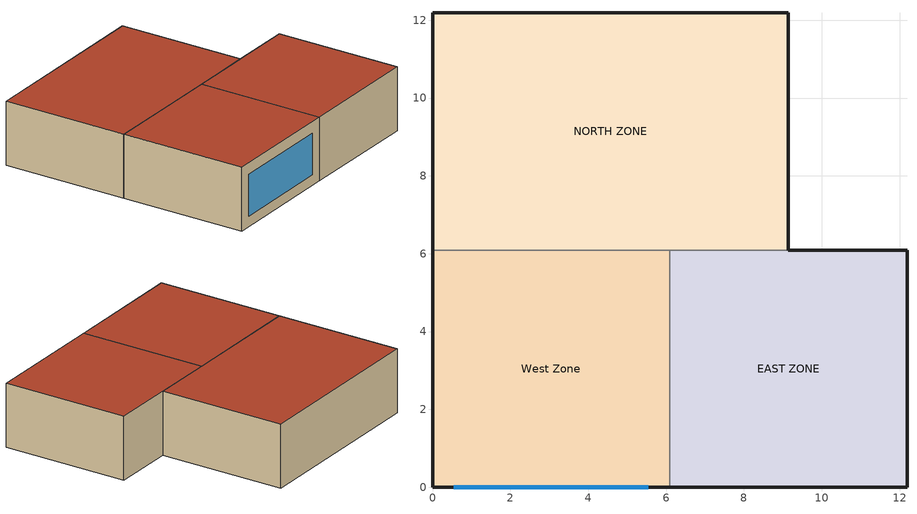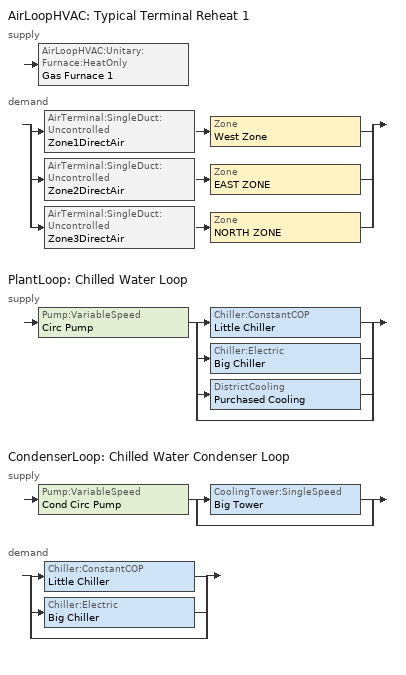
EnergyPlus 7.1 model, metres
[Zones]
West Zone
 floor adiabatic (FLOOR SLAB 8 IN): 0,0 0,6.1 6.1,6.1 6.1,0 z0
 wall outside (EXTWALL80): 0,6.1 0,0 6.1,0 z0:3.05
 wall to NORTH ZONE (PARTITION06): 6.1,6.1 0,6.1 z0:3.05
 wall to EAST ZONE (PARTITION06): 6.1,0 6.1,6.1 z0:3.05
 window (WIN-CON-LIGHT): 0.55,0 5.55,0 z0.5:2.5
 roof outside (ROOF34): 0,6.1 0,0 6.1,0 6.1,6.1 z3.05
EAST ZONE
 floor adiabatic (FLOOR SLAB 8 IN): 6.1,0 6.1,6.1 12.19,6.1 12.19,0 z0
 wall outside (EXTWALL80): 6.1,0 12.19,0 12.19,6.1 9.14,6.1 z0:3.05
 wall to NORTH ZONE (PARTITION06): 9.14,6.1 6.1,6.1 z0:3.05
 roof outside (ROOF34): 6.1,6.1 6.1,0 12.19,0 12.19,6.1 z3.05
NORTH ZONE
 floor adiabatic (FLOOR SLAB 8 IN): 0,6.1 0,12.19 9.14,12.19 9.14,6.1 z0
 wall outside (EXTWALL80): 9.14,6.1 9.14,12.19 0,12.19 0,6.1 z0:3.05
 roof outside (ROOF34): 0,12.19 0,6.1 9.14,6.1 9.14,12.19 z3.05
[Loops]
AirLoopHVAC 'Typical Terminal Reheat 1'
 supply: AirLoopHVAC:Unitary:Furnace:HeatOnly 'Gas Furnace 1'
 demand: split
  | AirTerminal:SingleDuct:Uncontrolled 'Zone1DirectAir' > Zone 'West Zone'
  | AirTerminal:SingleDuct:Uncontrolled 'Zone2DirectAir' > Zone 'EAST ZONE'
  | AirTerminal:SingleDuct:Uncontrolled 'Zone3DirectAir' > Zone 'NORTH ZONE'
PlantLoop 'Chilled Water Loop'
 supply: Pump:VariableSpeed 'Circ Pump' > split
  | Chiller:ConstantCOP 'Little Chiller'
  | Chiller:Electric 'Big Chiller'
  | DistrictCooling 'Purchased Cooling'
  | bypass
CondenserLoop 'Chilled Water Condenser Loop'
 supply: Pump:VariableSpeed 'Cond Circ Pump' > split
  | CoolingTower:SingleSpeed 'Big Tower'
  | bypass
 demand: split
  | Chiller:ConstantCOP 'Little Chiller'
  | Chiller:Electric 'Big Chiller'
  | bypass
[Building]
NONE: North Axis {deg}=0; Terrain=Suburbs; Loads Convergence Tolerance Value=0.04; Temperature Convergence Tolerance Value {deltaC}=0.4; Solar Distribution=FullInteriorAndExterior; Maximum Number of Warmup Days=25; Minimum Number of Warmup Days=6
[Site:Location]
CHICAGO_IL_USA TMY2-94846: Latitude {deg}=42; Longitude {deg}=-87.88; Time Zone {hr}=-6; Elevation {m}=190
[SizingPeriod:DesignDay] Month=1; Day of Month=21; Day Type=WinterDesignDay; Daily Dry-Bulb Temperature Range {deltaC}=0; Humidity Condition Type=Wetbulb; Barometric Pressure {Pa}=99063; Wind Direction {deg}=270; Rain Indicator=No; Snow Indicator=No; Daylight Saving Time Indicator=No; Solar Model Indicator=ASHRAEClearSky; Sky Clearness=0
Name | Maximum Dry-Bulb Temperature {C} | Wetbulb or DewPoint at Maximum Dry-Bulb {C} | Wind Speed {m/s}
CHICAGO_IL_USA Annual Heating 99% Design Conditions DB | -17.3 | -17.3 | 4.9
CHICAGO Ann Htg Wind 99% Condns WS=>MCDB | -4.1 | -4.1 | 11.8
[Site:GroundTemperature:BuildingSurface]
20.03, 20.03, 20.13, 20.3, 20.43, 20.52, 20.62, 20.77, 20.78, 20.55, 20.44, 20.2
[Material] Thermal Absorptance=0.9
Name | Roughness | Thickness {m} | Conductivity {W/m-K} | Density {kg/m3} | Specific Heat {J/kg-K} | Solar Absorptance | Visible Absorptance
A1 - 1 IN STUCCO | Smooth | 0.0253898 | 0.691831 | 1858.142 | 836.8 | 0.92 | 0.92
C4 - 4 IN COMMON BRICK | Rough | 0.101498 | 0.726422 | 1922.216 | 836.8 | 0.76 | 0.76
E1 - 3 / 4 IN PLASTER OR GYP BOARD | Smooth | 0.01905 | 0.726422 | 1601.846 | 836.8 | 0.92 | 0.92
C6 - 8 IN CLAY TILE | Smooth | 0.203302 | 0.570761 | 1121.292 | 836.8 | 0.82 | 0.82
C10 - 8 IN HW CONCRETE | MediumRough | 0.203302 | 1.729577 | 2242.585 | 836.8 | 0.65 | 0.65
E2 - 1 / 2 IN SLAG OR STONE | Rough | 0.0127102 | 1.435549 | 881.0155 | 1673.6 | 0.55 | 0.55
E3 - 3 / 8 IN FELT AND MEMBRANE | Rough | 0.00954024 | 0.190253 | 1121.292 | 1673.6 | 0.75 | 0.75
B5 - 1 IN DENSE INSULATION | VeryRough | 0.0253898 | 0.0432394 | 91.30524 | 836.8 | 0.5 | 0.5
C12 - 2 IN HW CONCRETE | MediumRough | 0.0509016 | 1.729577 | 2242.585 | 836.8 | 0.65 | 0.65
[WindowMaterial:Glazing]
WIN-LAY-GLASS-LIGHT: Optical Data Type=SpectralAverage; Thickness {m}=0.003; Solar Transmittance at Normal Incidence=0.9; Front Side Solar Reflectance at Normal Incidence=0.031; Back Side Solar Reflectance at Normal Incidence=0.031; Visible Transmittance at Normal Incidence=0.9; Front Side Visible Reflectance at Normal Incidence=0.05; Back Side Visible Reflectance at Normal Incidence=0.05; Infrared Transmittance at Normal Incidence=0; Front Side Infrared Hemispherical Emissivity=0.84; Back Side Infrared Hemispherical Emissivity=0.84; Conductivity {W/m-K}=0.9
[Construction]
EXTWALL80: A1 - 1 IN STUCCO, C4 - 4 IN COMMON BRICK, E1 - 3 / 4 IN PLASTER OR GYP BOARD
PARTITION06: E1 - 3 / 4 IN PLASTER OR GYP BOARD, C6 - 8 IN CLAY TILE, E1 - 3 / 4 IN PLASTER OR GYP BOARD
FLOOR SLAB 8 IN: C10 - 8 IN HW CONCRETE
ROOF34: E2 - 1 / 2 IN SLAG OR STONE, E3 - 3 / 8 IN FELT AND MEMBRANE, B5 - 1 IN DENSE INSULATION, C12 - 2 IN HW CONCRETE
WIN-CON-LIGHT: WIN-LAY-GLASS-LIGHT
[Zone] Type=1; Multiplier=1; Ceiling Height {m}=autocalculate; Volume {m3}=autocalculate
West Zone; EAST ZONE; NORTH ZONE
[People] Number of People Schedule=BLDG Sch   1; Number of People Calculation Method=people; Fraction Radiant=0.3; Activity Level Schedule=Activity Sch; Carbon Dioxide Generation Rate {m3/s-W}=3.82E-8; Mean Radiant Temperature Calculation Type=zoneaveraged; Work Efficiency Schedule=Work Eff Sch; Clothing Insulation Schedule=Clothing Sch; Air Velocity Schedule=Air Velo Sch; Thermal Comfort Model 1 Type=FANGER
Name | Zone or ZoneList | Number of People
West Zone | West Zone | 3
EAST ZONE | EAST ZONE | 3
NORTH ZONE | NORTH ZONE | 4
[Lights] Schedule=BLDG Sch   3; Design Level Calculation Method=LightingLevel; Return Air Fraction=0; Fraction Radiant=0.2; Fraction Visible=0.2; Fraction Replaceable=0
Name | Zone or ZoneList | Lighting Level {W}
EAST ZONE Lights 1 | EAST ZONE | 1464.375
NORTH ZONE Lights 1 | NORTH ZONE | 878.6252
[ElectricEquipment] Schedule=BLDG Sch   2; Design Level Calculation Method=EquipmentLevel; Fraction Latent=0; Fraction Radiant=0.3; Fraction Lost=0
Name | Zone or ZoneList | Design Level {W}
West Zone ElecEq 1 | West Zone | 2928.751
EAST ZONE ElecEq 1 | EAST ZONE | 1464.375
NORTH ZONE ElecEq 1 | NORTH ZONE | 2928.751
[PlantLoop]
Chilled Water Loop: Fluid Type=Water; Plant Equipment Operation Scheme=CW Loop Operation; Maximum Loop Temperature {C}=98; Minimum Loop Temperature {C}=1; Maximum Loop Flow Rate {m3/s}=0.0011; Minimum Loop Flow Rate {m3/s}=0; Plant Loop Volume {m3}=autocalculate; Load Distribution Scheme=Optimal
[CondenserLoop]
Chilled Water Condenser Loop: Fluid Type=Water; Condenser Equipment Operation Scheme=Tower Loop Operation; Maximum Loop Temperature {C}=80; Minimum Loop Temperature {C}=10; Maximum Loop Flow Rate {m3/s}=0.0011; Minimum Loop Flow Rate {m3/s}=0; Condenser Loop Volume {m3}=autocalculate; Load Distribution Scheme=Sequential
[SetpointManager:FollowOutdoorAirTemperature]
MyCondenserControl: Control Variable=Temperature; Reference Temperature Type=OutdoorAirWetBulb; Offset Temperature Difference {deltaC}=0; Maximum Setpoint Temperature {C}=80; Minimum Setpoint Temperature {C}=10; Setpoint Node or NodeList=Condenser Supply Outlet Node
[PlantEquipmentOperationSchemes]
CW Loop Operation: Control Scheme 1=Peak Operation; Control Scheme 1 Schedule=On Peak; Control Scheme 2=Off Peak Operation; Control Scheme 2 Schedule=Off Peak
[CondenserEquipmentOperationSchemes]
Tower Loop Operation: Control Scheme 1=Year Round Tower Operation; Control Scheme 1 Schedule=ON
[PlantEquipmentOperation:CoolingLoad] Load Range 1 Lower Limit {W}=0
Name | Load Range 1 Upper Limit {W} | Range 1 Equipment List | Load Range 2 Lower Limit {W} | Load Range 2 Upper Limit {W} | Range 2 Equipment List | Load Range 3 Lower Limit {W} | Load Range 3 Upper Limit {W} | Range 3 Equipment List
Peak Operation | 70000 | Chiller Plant | 70000 | 245000 | Chiller Plant and Purchased | 245000 | 500000 | Purchased Only
Off Peak Operation | 900000 | All Chillers
Year Round Tower Operation | 90000000 | All Towers
[PlantEquipmentList]
Chiller Plant: Little Chiller
Chiller Plant and Purchased: Big Chiller, Purchased Cooling
Purchased Only: Purchased Cooling
All Chillers: Big Chiller, Little Chiller
[CondenserEquipmentList]
All Towers: Big Tower
[AirLoopHVAC]
Typical Terminal Reheat 1: Design Supply Air Flow Rate {m3/s}=1.3
[AvailabilityManager:Scheduled]
Furnace 1 Avail: Schedule=FanAndCoilAvailSched
[SetpointManager:Scheduled] Control Variable=Temperature; Schedule=CW Loop Temp Schedule
Name | Setpoint Node or NodeList
Chilled Water Loop Setpoint Manager | Chilled Water Loop Setpoint Node List
Big Chiller Setpoint Manager | Big Chiller Outlet Node
Little Chiller Setpoint Manager | Little Chiller Outlet Node
[Zone equipment]
West Zone: Zone1DirectAir
EAST ZONE: Zone2DirectAir
NORTH ZONE: Zone3DirectAir
[AirLoopHVAC:Unitary:Furnace:HeatOnly]
Gas Furnace 1: Availability Schedule=FanAndCoilAvailSched; Supply Air Fan Operating Mode Schedule=CyclingFanSchedule; Maximum Supply Air Temperature {C}=80; Supply Air Flow Rate {m3/s}=1.3; Controlling Zone or Thermostat Location=East Zone; Supply Fan=Supply Fan 1; Fan Placement=BlowThrough; Heating Coil=Furnace Coil
[AirTerminal:SingleDuct:Uncontrolled] Availability Schedule=FanAndCoilAvailSched
Name | Maximum Air Flow Rate {m3/s}
Zone1DirectAir; Zone3DirectAir | 0.47
Zone2DirectAir | 0.36
[ZoneControl:Thermostat]
Zone 2 Thermostat: Zone or ZoneList=EAST ZONE; Control Type Schedule=Zone Control Type Sched; Control 1=Heating Setpoint with SB; Control 2=Cooling Setpoint with SB
[ThermostatSetpoint:SingleHeating]
Heating Setpoint with SB: Setpoint Temperature Schedule=Heating Setpoints
[ThermostatSetpoint:SingleCooling]
Cooling Setpoint with SB: Setpoint Temperature Schedule=Cooling Setpoints
[Chiller:Electric]
Big Chiller: Condenser Type=WaterCooled; Nominal Capacity {W}=45000; Nominal COP {W/W}=2.75; Minimum Part Load Ratio=0.15; Maximum Part Load Ratio=1; Optimum Part Load Ratio=0.65; Design Condenser Inlet Temperature {C}=29.44; Temperature Rise Coefficient=2.682759; Design Chilled Water Outlet Temperature {C}=6.667; Design Chilled Water Flow Rate {m3/s}=0.0011; Design Condenser Fluid Flow Rate {m3/s}=0.0005; Coefficient 1 of Capacity Ratio Curve=0.944836; Coefficient 2 of Capacity Ratio Curve=-0.0570088; Coefficient 3 of Capacity Ratio Curve=-0.00185486; Coefficient 1 of Power Ratio Curve=1.907846; Coefficient 2 of Power Ratio Curve=-1.20499; Coefficient 3 of Power Ratio Curve=0.263462; Coefficient 1 of Full Load Ratio Curve=0.03303; Coefficient 2 of Full Load Ratio Curve=0.6852; Coefficient 3 of Full Load Ratio Curve=0.2818; Chilled Water Outlet Temperature Lower Limit {C}=5; Chiller Flow Mode=VariableFlow
[Chiller:ConstantCOP]
Little Chiller: Nominal Capacity {W}=25000; Nominal COP {W/W}=2.5; Design Chilled Water Flow Rate {m3/s}=0.0011; Design Condenser Water Flow Rate {m3/s}=0.0011; Condenser Type=WaterCooled; Chiller Flow Mode=VariableFlow
[DistrictCooling]
Purchased Cooling: Nominal Capacity {W}=680000
[CoolingTower:SingleSpeed]
Big Tower: Design Water Flow Rate {m3/s}=0.0011; Design Air Flow Rate {m3/s}=16; Fan Power at Design Air Flow Rate {W}=1000; U-Factor Times Area Value at Design Air Flow Rate {W/K}=1750; Air Flow Rate in Free Convection Regime {m3/s}=0; U-Factor Times Area Value at Free Convection Air Flow Rate {W/K}=0; Performance Input Method=UFactorTimesAreaAndDesignWaterFlowRate
[Pump:VariableSpeed] Rated Flow Rate {m3/s}=0.0011; Rated Pump Head {Pa}=300000; Rated Power Consumption {W}=500; Motor Efficiency=0.87; Fraction of Motor Inefficiencies to Fluid Stream=0; Coefficient 1 of the Part Load Performance Curve=0; Coefficient 2 of the Part Load Performance Curve=1; Coefficient 3 of the Part Load Performance Curve=0; Coefficient 4 of the Part Load Performance Curve=0; Minimum Flow Rate {m3/s}=0; Pump Control Type=INTERMITTENT
Circ Pump; Cond Circ Pump
[Coil:Heating:Gas]
Furnace Coil: Availability Schedule=FanAndCoilAvailSched; Gas Burner Efficiency=0.8; Nominal Capacity {W}=20000
[Fan:OnOff]
Supply Fan 1: Availability Schedule=FanAndCoilAvailSched; Fan Efficiency=0.7; Pressure Rise {Pa}=600; Maximum Flow Rate {m3/s}=1.3; Motor Efficiency=0.9; Motor In Airstream Fraction=1
[Schedule:Compact]
ACTIVITY SCH: Through: 12/31, For: AllDays, Until: 24:00, 131.8
WORK EFF SCH; CYCLINGFANSCHEDULE: Through: 12/31, For: AllDays, Until: 24:00, 0
CLOTHING SCH; ON: Through: 12/31, For: AllDays, Until: 24:00, 1
AIR VELO SCH: Through: 12/31, For: AllDays, Until: 24:00, 0.14
BLDG SCH   1: Through: 12/31, For: Weekdays, Until: 6:00, 0, Until: 7:00, 0.1, Until: 8:00, 0.5, Until: 12:00, 1, Until: 13:00, 0.5, Until: 16:00, 1, Until: 17:00, 0.5, Until: 18:00, 0.1, Until: 24:00, 0, For: Weekends Holiday, Until: 24:00, 0, For: SummerDesignDay, Until: 6:00, 0, Until: 7:00, 0.1, Until: 8:00, 0.5, Until: 12:00, 1, Until: 13:00, 0.5, Until: 16:00, 1, Until: 17:00, 0.5, Until: 18:00, 0.1, Until: 24:00, 0, For: WinterDesignDay CustomDay1 CustomDay2, Until: 24:00, 0
BLDG SCH   2: Through: 12/31, For: Weekdays, Until: 8:00, 0, Until: 18:00, 1, Until: 24:00, 0, For: Weekends Holiday, Until: 24:00, 0, For: SummerDesignDay, Until: 8:00, 0, Until: 18:00, 1, Until: 24:00, 0, For: WinterDesignDay CustomDay1 CustomDay2, Until: 24:00, 0
BLDG SCH   3: Through: 12/31, For: Weekdays, Until: 6:00, 0.05, Until: 7:00, 0.2, Until: 17:00, 1, Until: 18:00, 0.5, Until: 24:00, 0.05, For: Weekends Holiday, Until: 24:00, 0.05, For: SummerDesignDay, Until: 6:00, 0.05, Until: 7:00, 0.2, Until: 17:00, 1, Until: 18:00, 0.5, Until: 24:00, 0.05, For: WinterDesignDay CustomDay1 CustomDay2, Until: 24:00, 0.05
ON PEAK: Through: 12/31, For: AllDays, Until: 9:00, 0, Until: 18:00, 1, Until: 24:00, 0
OFF PEAK: Through: 12/31, For: AllDays, Until: 9:00, 1, Until: 18:00, 0, Until: 24:00, 1
CW LOOP TEMP SCHEDULE: Through: 12/31, For: AllDays, Until: 24:00, 6.67
FANANDCOILAVAILSCHED: Through: 3/31, For: AllDays, Until: 24:00, 1, Through: 9/30, For: Weekdays, Until: 7:00, 0, Until: 17:00, 1, Until: 24:00, 0, For: Weekends Holiday, Until: 24:00, 0, For: SummerDesignDay WinterDesignDay, Until: 7:00, 0, Until: 17:00, 1, Until: 24:00, 0, For: CustomDay1 CustomDay2, Until: 24:00, 0, Through: 12/31, For: AllDays, Until: 24:00, 1
HEATING SETPOINTS: Through: 12/31, For: AllDays, Until: 7:00, 15, Until: 17:00, 20, Until: 24:00, 15
COOLING SETPOINTS: Through: 12/31, For: AllDays, Until: 7:00, 30, Until: 17:00, 24, Until: 24:00, 30
ZONE CONTROL TYPE SCHED: Through: 3/31, For: AllDays, Until: 24:00, 1, Through: 9/30, For: AllDays, Until: 24:00, 2, Through: 12/31, For: AllDays, Until: 24:00, 1
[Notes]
Furnace.idf
Basic file description:  1 story building divided into 3 interior conditioned zones. Roof with no plenum.
No ground contact with floor.
Highlights:              Example of Constant Volume blowthru furnace, heat only, gas heater.
Simulation Location/Run: CHICAGO_IL_USA TMY2-94846, 2 design days, 2 run periods,
Run Control executes the design days only.
Location:                Chicago, IL
Design Days:             CHICAGO_IL_USA Annual Heating 99% Design Conditions DB, MaxDB= -17.3°C
CHICAGO_IL_USA Annual Heating Wind 99% Design Conditions WS=>MCDB, WS=11.8m/s
Run Period (Weather File): Winter 1/14, Summer 7/7, CHICAGO_IL_USA TMY2-94846
Run Control:             No Zone or System sizing required (design days only, see RUN CONTROL object)
Building: Single floor rectangular L-shaped building 40 ft south wall, 40 ft west wall, zone height 10 feet.
There is a single window in the West Zone south wall. The walls are 1 in stucco over 4 in common brick
and gypboard. The roof is a built up roof with 1/2 in stone over 3/8 in felt over 1 in dense insulation
supported by 2 in heavy weight concrete. The window is single pane 3mm clear.
The window to wall ratio is approxomately 0.07.
The building is oriented due north.
Floor Area:        130.1 m2 (1403 ft2)
Number of Stories: 1
Zone Description Details:
|       West         |         East           |    window = *
Internal gains description:     ZONE West      - lighting is 0 watts, equip is 2928.751 watts, 3 occupants
Internal gains description:     ZONE North     - lighting is 878.6252 watts, equip is 2928.751 watts, 4 occupants
Internal gains description:     ZONE East      - lighting is 1464.375 watts, equip is 1464.375 watts, 3 occupants
Interzone Surfaces:             3 interzone surfaces (see diagram)
Internal Mass:                  None
Windows:                        1 - single pane clear 3mm glass
Detached Shading:               None
Daylight:                       None
Natural Ventilation:            None
Compact Schedules:              Yes
Solair Distribution:            FullInteriorAndExterior
HVAC:                           Example of Constant Volume blowthru furnace, heat only, gas heater.
Central gas heating coil.  Thermostat setting at 20 C in winter with 15 C set back temperature.
Zonal Equipment:                AirTerminal:SingleDuct:Uncontrolled
Central Air Handling Equipment: Yes
System Equipment Autosize:      No
Purchased Cooling:              No
Purchased Heating:              No
Purchased Chilled Water:        No
Purchased Hot Water:            No
HVAC System:                    AirLoopHVAC:Unitary:Furnace:HeatOnly
Coils:                          Coil:Heating:Gas
Pumps:                          None
Boilers:                        None
Chillers:                       None
Towers:                         None
Standard Reports:               None
Timestep or Hourly Variables:   Timestep
Time bins Report:               None
HTML Report:                    None
Environmental Emissions:        None
Utility Tariffs:                None
CHICAGO_IL_USA Annual Heating 99% Design Conditions DB, MaxDB= -17.3°C
